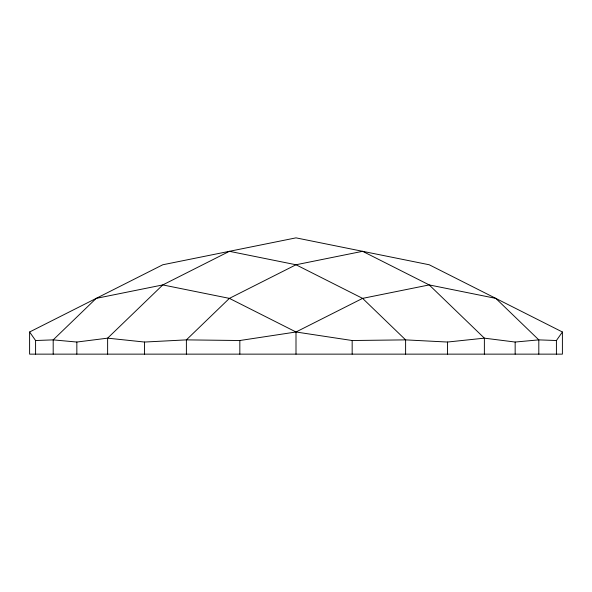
<?xml version="1.0" encoding="UTF-8"?>
<svg xmlns="http://www.w3.org/2000/svg" width="592" height="592" viewBox="0 0 592 592"><rect width="100%" height="100%" fill="white"/><g stroke="black" fill="none" stroke-linecap="round" stroke-linejoin="round"><path stroke-width="0.89" d="M556.413 354.142L556.413 340.518L562.4 331.994L429.2 264.765L296 237.858L162.8 264.765L29.6 331.994L29.6 354.142L562.4 354.142L562.4 331.994M29.6 331.994L35.587 340.518L53.191 339.875L76.842 342.043L107.626 338.158L144.544 342.043L186.391 339.875L239.834 340.518L296 331.994L362.6 298.375L429.2 284.922L495.8 298.375L538.809 339.875L556.413 340.518M53.191 354.142L53.191 339.875L96.2 298.375L162.8 284.922L229.4 298.375L296 331.994L352.166 340.518L405.609 339.875L447.456 342.043L484.374 338.158L515.158 342.043L538.809 339.875L538.809 354.142M515.158 342.043L515.158 354.142M484.374 354.142L484.374 338.158L429.2 284.922L362.6 251.311L296 264.765L229.4 298.375L186.391 339.875L186.391 354.142M447.456 342.043L447.456 354.142M405.609 354.142L405.609 339.875L362.6 298.375L296 264.765L229.4 251.311L162.8 284.922L107.626 338.158L107.626 354.142M352.166 340.518L352.166 354.142M296 331.994L296 354.142M239.834 340.518L239.834 354.142M144.544 342.043L144.544 354.142M76.842 342.043L76.842 354.142M35.587 340.518L35.587 354.142"/></g></svg>
